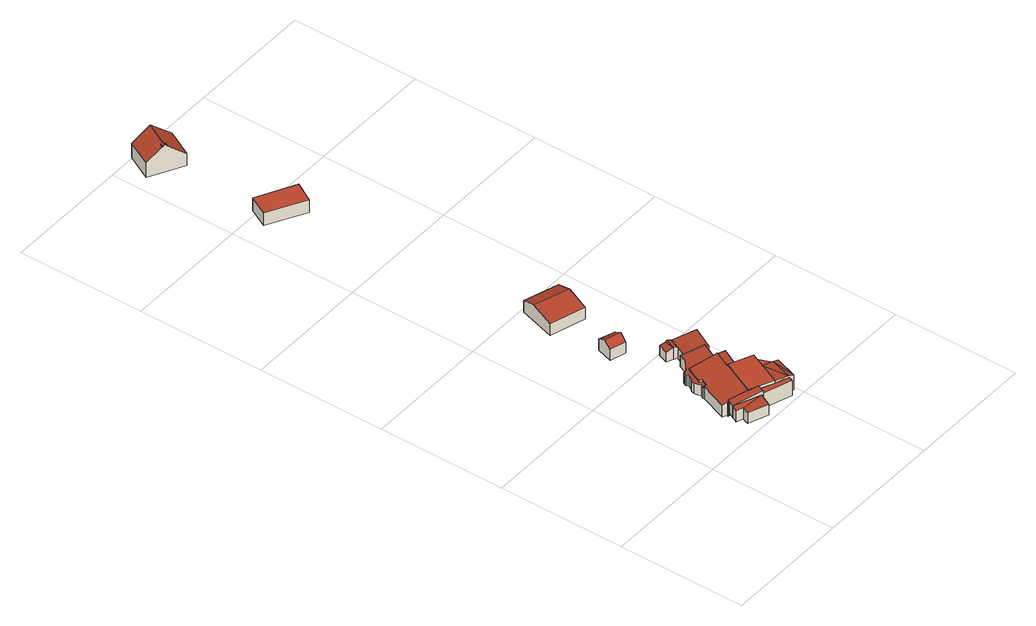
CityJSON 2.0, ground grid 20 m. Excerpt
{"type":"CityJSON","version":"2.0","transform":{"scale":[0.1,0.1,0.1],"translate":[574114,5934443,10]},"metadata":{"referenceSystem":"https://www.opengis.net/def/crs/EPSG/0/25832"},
"CityObjects":{
"building1":{"type":"Building","attributes":{"Grundfläche 2D":"8.408678","Grundhöhe NN":"11.504"},"geometry":[{"type":"Solid","lod":"3","boundaries":[[[[0,1,2,3]],[[4,5,2,1]],[[6,7,3,2]],[[7,8,0,3]],[[8,9,1,0]],[[9,10,4,1]],[[10,11,5,4]],[[11,6,2,5]],[[11,10,9,8,7,6]]]],"semantics":{"surfaces":[{"type":"RoofSurface"},{"type":"WallSurface"},{"type":"GroundSurface"}],"values":[[0,0,1,1,1,1,1,1,2]]}}]},
"building2":{"type":"Building","attributes":{"Grundfläche 2D":"5.778350","Grundhöhe NN":"11.399"},"geometry":[{"type":"Solid","lod":"3","boundaries":[[[[12,13,14,15,16,17,18,3]],[[16,15,19,20]],[[17,16,20,21]],[[18,17,21,22]],[[3,18,22,23]],[[13,12,3,23,24]],[[15,14,13,24,19]],[[23,22,21,20,19,24]]]],"semantics":{"surfaces":[{"type":"RoofSurface"},{"type":"WallSurface"},{"type":"GroundSurface"}],"values":[[0,1,1,1,1,1,1,2]]}}]},
"building3":{"type":"Building","attributes":{"Grundfläche 2D":"35.805351","Grundhöhe NN":"10.859"},"geometry":[{"type":"Solid","lod":"3","boundaries":[[[[25,26,27,28,29,30,31,32,33,34,35,36,37,38,39,40,41,42,43]],[[37,36,35,44,45]],[[46,47,41,40,39,38,37,45,48]],[[42,41,47,49]],[[43,42,49,50]],[[25,43,50,51]],[[52,27,26,25,51,53]],[[28,27,52,54]],[[29,28,54,55]],[[30,29,55,56]],[[31,30,56,57]],[[32,31,57,58]],[[33,32,58,59]],[[34,33,59,60]],[[35,34,60,44]],[[51,50,49,47,46,48,45,44,60,59,58,57,56,55,54,52,53]]]],"semantics":{"surfaces":[{"type":"RoofSurface"},{"type":"WallSurface"},{"type":"GroundSurface"}],"values":[[0,1,1,1,1,1,1,1,1,1,1,1,1,1,1,2]]}}]},
"building4":{"type":"Building","attributes":{"Grundfläche 2D":"4.476742","Grundhöhe NN":"10.909"},"geometry":[{"type":"Solid","lod":"3","boundaries":[[[[61,62,63,64,65]],[[66,67,64,63]],[[67,68,65,64]],[[68,69,61,65]],[[69,70,62,61]],[[70,66,63,62]],[[66,70,69,68,67]]]],"semantics":{"surfaces":[{"type":"RoofSurface"},{"type":"WallSurface"},{"type":"GroundSurface"}],"values":[[0,1,1,1,1,1,2]]}}]},
"building5":{"type":"Building","attributes":{"Grundfläche 2D":"23.568645","Grundhöhe NN":"10.972"},"geometry":[{"type":"Solid","lod":"3","boundaries":[[[[71,72,73,74,75,76,77,78]],[[79,78,77]],[[80,76,75,74,81,82]],[[79,77,76,80,83]],[[84,72,71,78,79,83,85]],[[81,74,73,72,84]],[[84,85,83,80,82,81]]]],"semantics":{"surfaces":[{"type":"RoofSurface"},{"type":"WallSurface"},{"type":"GroundSurface"}],"values":[[0,0,1,1,1,1,2]]}}]},
"building6":{"type":"Building","attributes":{"Grundfläche 2D":"19.619219","Grundhöhe NN":"10.859"},"geometry":[{"type":"Solid","lod":"3","boundaries":[[[[86,87,88,89,90,91,92,93,94,95,96,97,98,99,100,101,102,103,104,105,106,107,108,109,110,111,112,113,114,115,116,117,118,119,120]],[[95,94,121,122]],[[96,95,122,123]],[[97,96,123,124]],[[98,97,124,125]],[[99,98,125,126]],[[100,99,126,127]],[[101,100,127,128]],[[102,101,128,129]],[[103,102,129,130]],[[104,103,130,131]],[[105,104,131,132]],[[106,105,132,133]],[[107,106,133,134]],[[108,107,134,135]],[[109,108,135,136]],[[110,109,136,137]],[[111,110,137,138]],[[139,113,112,111,138,140]],[[115,114,113,139,141]],[[116,115,141,53]],[[117,116,53,51]],[[118,117,51,50]],[[120,119,118,50,49]],[[86,120,49,47]],[[142,45,89,88,87,86,47,46]],[[90,89,45,44]],[[91,90,44,60]],[[92,91,60,59]],[[93,92,59,143]],[[94,93,143,121]],[[137,136,135,134,133,132,131,130,129,128,127,126,125,124,123,122,121,143,59,60,44,45,142,46,47,49,50,51,53,141,139,140,138]]]],"semantics":{"surfaces":[{"type":"RoofSurface"},{"type":"WallSurface"},{"type":"GroundSurface"}],"values":[[0,1,1,1,1,1,1,1,1,1,1,1,1,1,1,1,1,1,1,1,1,1,1,1,1,1,1,1,1,1,1,2]]}}]},
"building7":{"type":"Building","attributes":{"Grundfläche 2D":"6.742825","Grundhöhe NN":"11.394"},"geometry":[{"type":"Solid","lod":"3","boundaries":[[[[144,145,146,147]],[[148,144,147,149]],[[149,147,146,150,151]],[[148,149,151,152]],[[145,144,148,152,153]],[[146,145,153,150]],[[151,150,153,152]]]],"semantics":{"surfaces":[{"type":"RoofSurface"},{"type":"WallSurface"},{"type":"GroundSurface"}],"values":[[0,0,1,1,1,1,2]]}}]},
"building8":{"type":"Building","attributes":{"Grundfläche 2D":"10.176851","Grundhöhe NN":"11.039"},"geometry":[{"type":"Solid","lod":"3","boundaries":[[[[154,155,156]],[[157,155,154]],[[157,154,158]],[[157,158,159]],[[156,155,160,81]],[[158,154,156,81,161]],[[159,158,161,162]],[[155,157,159,162,160]],[[81,160,162,161]]]],"semantics":{"surfaces":[{"type":"RoofSurface"},{"type":"WallSurface"},{"type":"GroundSurface"}],"values":[[0,0,0,0,1,1,1,1,2]]}}]},
"building9":{"type":"Building","attributes":{"Grundfläche 2D":"3.023467","Grundhöhe NN":"11.019"},"geometry":[{"type":"Solid","lod":"3","boundaries":[[[[163,164,165,166,167,168]],[[169,164,163,170]],[[171,164,169,172]],[[173,174,175,168,167,166]],[[175,176,177,170,163,168]],[[177,178,169,170]],[[178,179,172,169]],[[179,180,171,172]],[[180,181,164,171]],[[181,182,165,164]],[[182,173,166,165]],[[175,174,173,182,181,180,179,178,177,176]]]],"semantics":{"surfaces":[{"type":"RoofSurface"},{"type":"WallSurface"},{"type":"GroundSurface"}],"values":[[0,0,0,1,1,1,1,1,1,1,1,2]]}}]},
"building10":{"type":"Building","attributes":{"Grundfläche 2D":"1.654350","Grundhöhe NN":"10.645"},"geometry":[{"type":"Solid","lod":"3","boundaries":[[[[183,184,185]],[[186,187,185,184]],[[187,188,183,185]],[[188,186,184,183]],[[188,187,186]]]],"semantics":{"surfaces":[{"type":"RoofSurface"},{"type":"WallSurface"},{"type":"GroundSurface"}],"values":[[0,1,1,1,2]]}}]},
"building11":{"type":"Building","attributes":{"Grundfläche 2D":"12.626741","Grundhöhe NN":"10.931"},"geometry":[{"type":"Solid","lod":"3","boundaries":[[[[189,190,191,192,193,168,167,166,194,195]],[[189,195,196,125]],[[190,189,125,197]],[[191,190,197,198]],[[192,191,198,199]],[[193,192,199,200]],[[195,194,166,167,168,193,200,201,202,203,204,196]],[[125,196,204,203,202,201,200,199,198,197]]]],"semantics":{"surfaces":[{"type":"RoofSurface"},{"type":"WallSurface"},{"type":"GroundSurface"}],"values":[[0,1,1,1,1,1,1,2]]}}]},
"building12":{"type":"Building","attributes":{"Grundfläche 2D":"33.800336","Grundhöhe NN":"11.502"},"geometry":[{"type":"Solid","lod":"3","boundaries":[[[[205,206,207,208]],[[209,205,208,210]],[[210,208,207,211,212]],[[209,210,212,213]],[[206,205,209,213,214]],[[207,206,214,211]],[[212,211,214,213]]]],"semantics":{"surfaces":[{"type":"RoofSurface"},{"type":"WallSurface"},{"type":"GroundSurface"}],"values":[[0,0,1,1,1,1,2]]}}]},
"building13":{"type":"Building","attributes":{"Grundfläche 2D":"23.134629","Grundhöhe NN":"11.548"},"geometry":[{"type":"Solid","lod":"3","boundaries":[[[[215,216,217,218]],[[219,220,218,217]],[[220,221,215,218]],[[221,222,216,215]],[[222,219,217,216]],[[222,221,220,219]]]],"semantics":{"surfaces":[{"type":"RoofSurface"},{"type":"WallSurface"},{"type":"GroundSurface"}],"values":[[0,1,1,1,1,2]]}}]},
"building14":{"type":"Building","attributes":{"Grundfläche 2D":"26.723868","Grundhöhe NN":"12.390"},"children":["building14-1"],"geometry":[{"type":"Solid","lod":"3","boundaries":[[[[223,224,225,226,227,228,229]],[[230,231,232,229,228,227,233]],[[224,223,234,235]],[[233,227,226,225,224,235,236,231,230]],[[232,231,236,237]],[[234,223,229,232,237]],[[236,235,234,237]]]],"semantics":{"surfaces":[{"type":"RoofSurface"},{"type":"WallSurface"},{"type":"GroundSurface"}],"values":[[0,0,1,1,1,1,2]]}}]},
"building14-1":{"type":"BuildingInstallation","parents":["building14"],"geometry":[{"type":"MultiSurface","lod":"3","boundaries":[[[238,239,240,233]],[[241,242,226,243]],[[226,242,225]],[[238,233,230]],[[244,239,238,230]],[[240,239,244]],[[241,243,245]],[[242,241,245,225]]],"semantics":{"surfaces":[{"type":"RoofSurface"},{"type":"WallSurface"}],"values":[0,0,1,1,1,1,1,1]}}]}
},
"vertices":[
[89,28,34],[99,24,34],[135,21,34],[94,38,34],[95,14,33],[126,2,33],[135,21,15],[94,38,15],[89,28,15],[99,24,15],[95,14,15],[126,2,15],
[135,21,40],[137,20,40],[137,21,40],[141,31,41],[128,37,39],[128,38,39],[100,50,34],[141,31,14],[128,37,14],[128,38,14],[100,50,14],[94,38,14],[137,20,14],
[107,96,30],[107,95,30],[91,53,29],[98,50,31],[97,48,31],[98,47,31],[100,50,31],[128,38,38],[152,90,39],[151,91,39],[163,116,40],[160,117,39],[124,133,30],[124,132,30],[116,116,30],[113,110,30],[112,107,30],[116,105,31],[111,94,30],[163,116,9],[124,133,9],[113,110,9],[112,107,9],[116,116,9],[116,105,9],[111,94,9],[107,96,9],[91,53,9],[107,95,9],[98,50,9],[97,48,9],[98,47,9],[100,50,9],[128,38,9],[152,90,9],[151,91,9],
[137,21,35],[182,6,35],[185,14,35],[164,21,35],[141,31,35],[185,14,9],[164,21,9],[141,31,9],[137,21,9],[182,6,9],
[128,38,40],[128,37,40],[141,31,40],[164,21,40],[187,71,40],[189,75,40],[164,86,40],[152,90,40],[152,91,40],[189,75,10],[164,21,10],[187,71,10],[152,91,10],[128,37,10],[128,38,10],
[112,107,28],[113,110,28],[124,132,28],[124,133,28],[163,116,33],[151,91,33],[152,90,33],[152,91,33],[164,86,34],[179,115,34],[163,123,32],[167,131,32],[174,145,32],[140,160,28],[135,148,28],[121,136,27],[121,137,27],[118,135,27],[116,136,27],[114,131,27],[114,129,27],[116,128,27],[111,119,27],[110,119,27],[108,117,27],[107,112,27],[108,106,27],[109,102,28],[106,97,28],[106,96,28],[107,95,28],[107,96,28],[111,94,28],[114,100,28],[116,105,28],[164,86,9],[179,115,9],[163,123,9],[167,131,9],[174,145,9],[140,160,9],[135,148,9],[121,136,9],[121,137,9],[118,135,9],[116,136,9],[114,131,9],[114,129,9],[116,128,9],[111,119,9],[110,119,9],[108,117,9],[107,112,9],[109,102,9],[108,106,9],[106,96,9],[124,132,9],[152,91,9],
[118,243,41],[122,255,33],[97,263,33],[93,250,41],[114,231,33],[89,238,33],[97,263,14],[89,238,14],[114,231,14],[122,255,14],
[185,14,37],[179,54,39],[164,21,39],[196,49,37],[192,11,36],[204,46,36],[179,54,10],[192,11,10],[204,46,10],
[152,191,31],[145,176,31],[145,175,31],[151,173,28],[158,188,28],[158,189,28],[149,191,30],[150,192,30],[135,180,27],[141,195,27],[151,173,10],[158,188,10],[158,189,10],[152,191,10],[150,192,10],[149,191,10],[141,195,10],[135,180,10],[145,176,10],[145,175,10],
[196,49,36],[187,71,36],[179,54,36],[187,71,6],[179,54,6],[196,49,6],
[174,145,31],[172,142,31],[176,140,31],[193,173,31],[159,189,28],[151,172,28],[145,158,28],[145,158,9],[172,142,9],[176,140,9],[193,173,9],[159,189,9],[158,189,9],[158,188,9],[151,173,9],[151,172,9],
[146,349,43],[152,372,35],[98,389,35],[91,367,43],[136,315,35],[81,332,35],[98,389,15],[81,332,15],[136,315,15],[152,372,15],
[89,739,37],[106,770,37],[47,801,37],[31,771,37],[47,801,15],[31,771,15],[89,739,15],[106,770,15],
[28,988,49],[7,948,49],[27,937,68],[29,937,69],[31,936,71],[33,941,71],[52,976,71],[34,934,68],[59,920,45],[80,961,46],[33,934,69],[28,988,24],[7,948,24],[59,920,24],[80,961,24],
[34,934,69],[36,939,69],[35,940,69],[30,942,69],[27,937,69],[31,942,69],[36,939,68],[30,942,68]
]}
